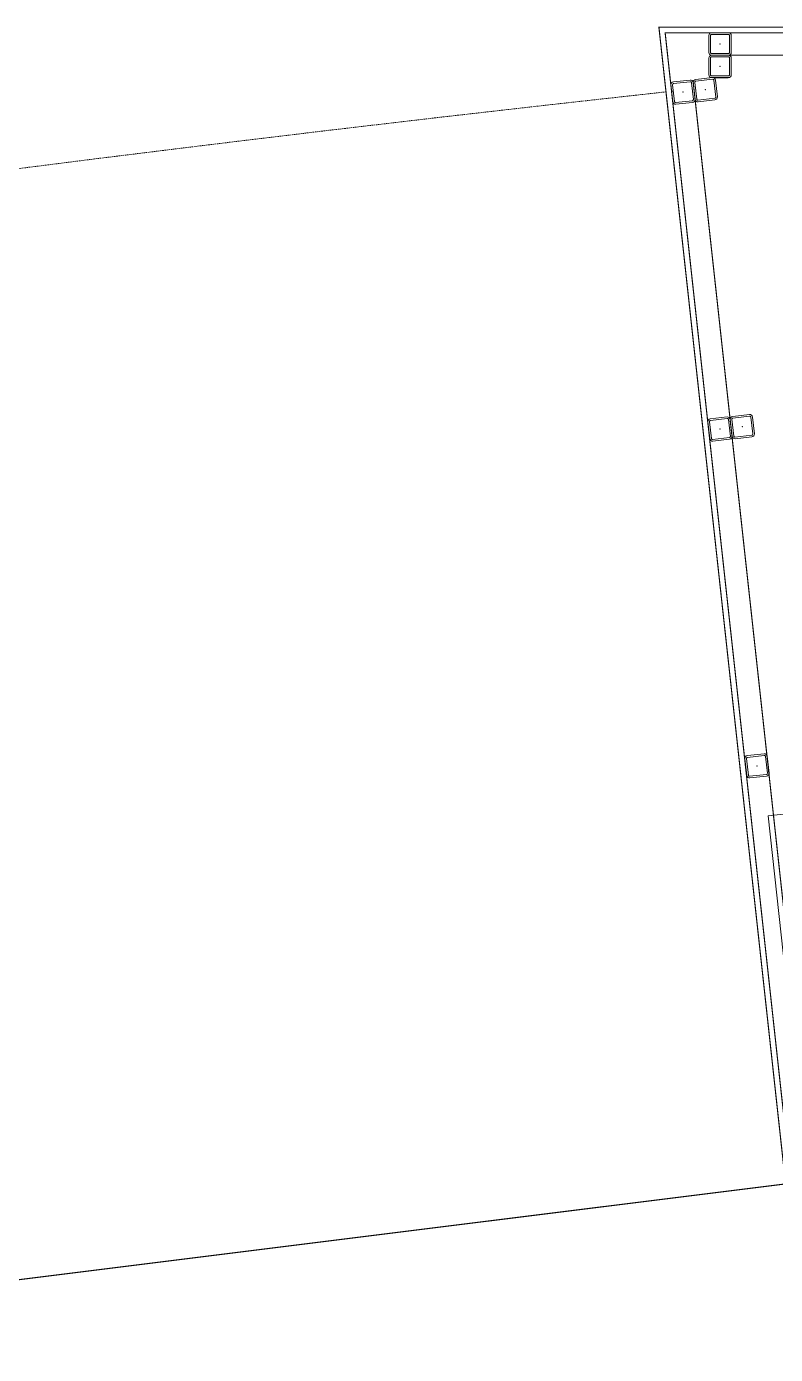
# Model space of a CAD drawing. Extents: x -1457 to 23780, y -2071 to 4205.
# Drawn here: x 9854.9 to 9988.1, y 2003.6 to 2240.1 of the extents above; entities that cross this region are included whole.
import ezdxf

# ---------------------------------------------------------------- set-up
doc = ezdxf.new("R2010")
doc.units = 0
doc.header["$MEASUREMENT"] = 0
doc.linetypes.add('HIDDEN', pattern=[0.375, 0.25, -0.125])
doc.layers.get('0').update_dxf_attribs({"color": 9, "lineweight": 9})
doc.layers.add('M-TEFRIS2-015', color=129, linetype='Continuous', lineweight=9)

# ---------------------------------------------------------------- blocks, each defined once
blk = doc.blocks.new('v-ak-kagıt kutusu-p-s')
blk.add_line((-177.5, -10), (177.5, -10))
blk.add_lwpolyline([(-200, 0), (200, 0), (200, -10), (177.5, -10), (177.5, -130), (-177.5, -130), (-177.5, -10), (-200, -10), (-200, 0)], close=True)
blk = doc.blocks.new('Prf-40x40')
for points in [[(1.5, -2), (-1.5, -2, -0.414214), (-2, -1.5), (-2, 1.5, -0.414214), (-1.5, 2), (1.5, 2, -0.414214), (2, 1.5), (2, -1.5, -0.414214)], [(1.5, -1.7), (-1.5, -1.7, -0.414214), (-1.7, -1.5), (-1.7, 1.5, -0.414214), (-1.5, 1.7), (1.5, 1.7, -0.414214), (1.7, 1.5), (1.7, -1.5, -0.414214)]]:
    blk.add_lwpolyline(points, format="xyb", close=True)
blk.add_point((0, 0))

msp = doc.modelspace()

# ---------------------------------------------------------------- linework, layer by layer
at = {"layer": 'M-TEFRIS2-015', "linetype": 'HIDDEN', "lineweight": 0}
for p, q in [((10472.5, 2240), (9967.4, 2240)), ((9967.4, 2240), (10004.84, 1897.89))]:
    msp.add_line(p, q, dxfattribs=at)
at = {"layer": 'M-TEFRIS2-015', "linetype": 'HIDDEN', "lineweight": 0, "const_width": 0.2}
for points in [[(9992.5, 2010.64), (9967.4, 2240), (10052.5, 2240)], [(9993.49, 2010.75), (9968.51, 2239), (10051.5, 2239), (10051.5, 2231), (9995.71, 2231)], [(10048, 2235), (9979.78, 2235)], [(9997.47, 2011.18), (9973.51, 2230.13)], [(9979.78, 2231), (9977.44, 2231)]]:
    msp.add_lwpolyline(points, dxfattribs=at)
for points in [[(9969.65, 2228.57, -0.000012), (9969.95, 2228.61)], [(7129.5, 979.76, -0.152644), (10705.5, 2076.19, -0.10573)]]:
    msp.add_lwpolyline(points, format="xyb", dxfattribs=at)
at = {"layer": 'M-TEFRIS2-015', "linetype": 'HIDDEN', "lineweight": 0}
msp.add_arc((10671.39, -4192.32), 6459.13, 96.245926, 119.431338, dxfattribs=at)

# ---------------------------------------------------------------- block references
at = {"layer": 'M-TEFRIS2-015', "linetype": 'HIDDEN', "lineweight": 0, "xscale": -1}
for p in [(9978.28, 2237), (9978.28, 2233)]:
    msp.add_blockref('Prf-40x40', p, dxfattribs=at)
at = {"layer": 'M-TEFRIS2-015', "linetype": 'HIDDEN', "lineweight": 0, "xscale": -1, "rotation": 96.25982961374353}
for p in [(9971.68, 2228.42), (9975.66, 2228.85), (9978.26, 2168.42), (9982.24, 2168.85), (9984.85, 2108.42)]:
    msp.add_blockref('Prf-40x40', p, dxfattribs=at)
at = {"layer": 'M-TEFRIS2-015', "linetype": 'HIDDEN', "lineweight": 0, "xscale": -0.0999999999985448, "yscale": 0.0999999999985448, "zscale": 0.0999999999985448, "rotation": 276.2585252953874}
msp.add_blockref('v-ak-kagıt kutusu-p-s', (10001.68, 2083.29), dxfattribs=at)

doc.saveas('drawing.dxf')
